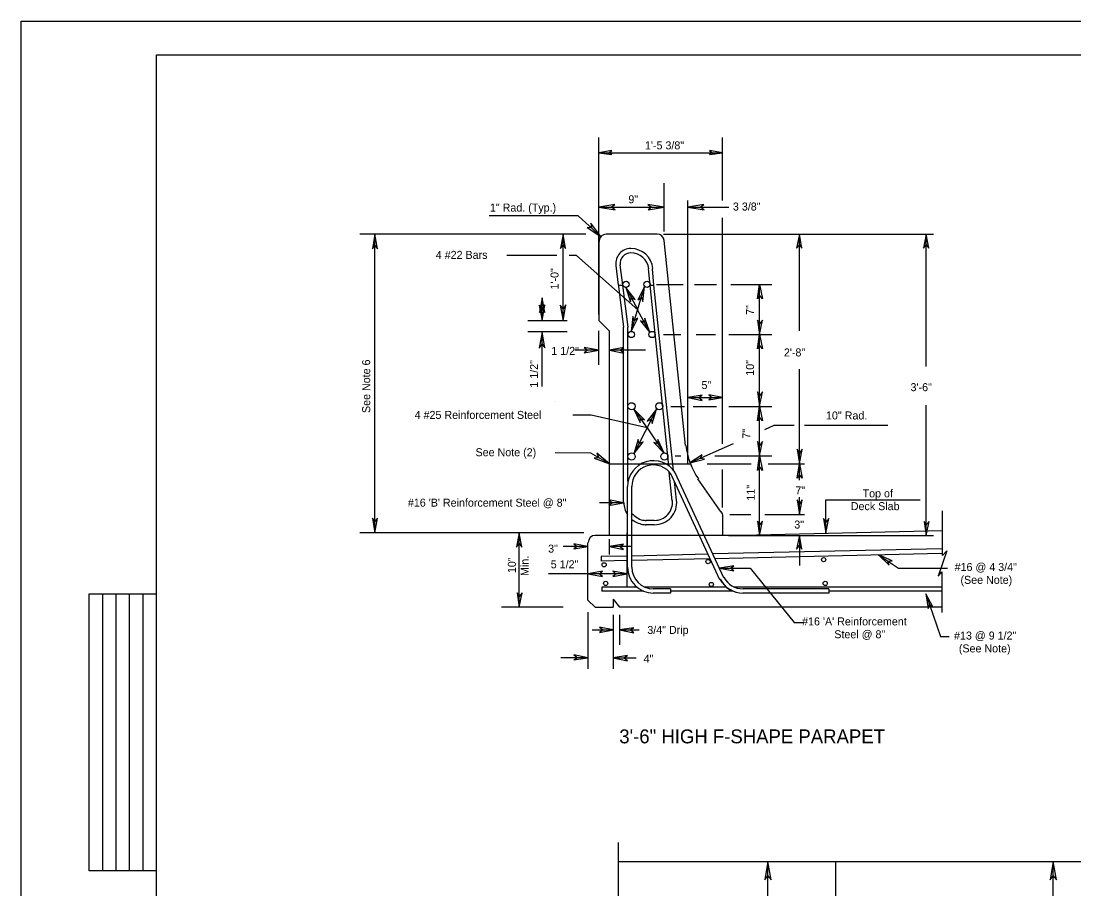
# Model space of a CAD drawing. Extents: x 499999.87 to 500002.82, y 499999.96 to 500001.79.
# Drawn here: x 499999.866 to 500001.162, y 500000.725 to 500001.792 of the extents above; entities that cross this region are included whole.
import ezdxf

# ---------------------------------------------------------------- set-up
doc = ezdxf.new("R2010")
doc.units = 0
for name, color, linetype in [('1', 7, 'Continuous'), ('2', 7, 'Continuous'), ('41', 7, 'Continuous'), ('5', 7, 'Continuous')]:
    doc.layers.add(name, color=color, linetype=linetype)

msp = doc.modelspace()

# ---------------------------------------------------------------- linework, layer by layer
at = {"layer": '1'}
for p, q in [((499999.8665, 500001.7917), (500002.8248, 500001.7917)), ((500000.0331, 500000), (500000.0331, 500001.75)), ((500000.0331, 500001.75), (500002.7831, 500001.75)), ((499999.9501, 500000.747), (499999.9501, 500001.0873)), ((499999.9501, 500001.0873), (500000.0331, 500001.0873)), ((499999.9669, 500000.747), (499999.9669, 500001.0873)), ((499999.9833, 500000.747), (499999.9833, 500001.0873)), ((500000, 500000.747), (500000, 500001.0873)), ((500000.0167, 500000.747), (500000.0167, 500001.0873)), ((500000.0331, 500000.747), (499999.9501, 500000.747))]:
    msp.add_line(p, q, dxfattribs=at)
for points in [[(500000.5771, 500001.6296), (500000.5932, 500001.6276), (500000.5899, 500001.6296), (500000.5932, 500001.6325)], [(500000.7293, 500001.6296), (500000.7133, 500001.6325), (500000.7165, 500001.6296), (500000.7133, 500001.6276)], [(500000.5771, 500001.563), (500000.5971, 500001.5594), (500000.5922, 500001.563), (500000.5968, 500001.5663)], [(500000.6575, 500001.563), (500000.6375, 500001.5663), (500000.6424, 500001.563), (500000.6378, 500001.5594)], [(500000.6867, 500001.563), (500000.7067, 500001.5594), (500000.7018, 500001.563), (500000.7064, 500001.5663)], [(500000.5797, 500001.5269), (500000.5673, 500001.543), (500000.5682, 500001.5374), (500000.5627, 500001.5377)], [(500000.3018, 500001.5295), (500000.2986, 500001.5115), (500000.3018, 500001.5157), (500000.3051, 500001.5115)], [(500000.5331, 500001.5295), (500000.5299, 500001.5121), (500000.5331, 500001.5164), (500000.5361, 500001.5121)], [(500000.8238, 500001.5295), (500000.8205, 500001.5125), (500000.8238, 500001.5164), (500000.8268, 500001.5125)], [(500000.98, 500001.5295), (500000.9767, 500001.5125), (500000.98, 500001.5164), (500000.9829, 500001.5125)], [(500000.7749, 500001.4678), (500000.7785, 500001.4501), (500000.7749, 500001.4547), (500000.7723, 500001.4501)], [(500000.6102, 500001.4639), (500000.6161, 500001.4465), (500000.6168, 500001.4518), (500000.6217, 500001.4495)], [(500000.6102, 500001.4639), (500000.6161, 500001.4465), (500000.6168, 500001.4518), (500000.6217, 500001.4495)], [(500000.6335, 500001.4652), (500000.6253, 500001.4488), (500000.6296, 500001.4521), (500000.6312, 500001.4469)], [(500000.5075, 500001.4229), (500000.5108, 500001.4429), (500000.5075, 500001.4377), (500000.5039, 500001.4423)], [(500000.5075, 500001.4514), (500000.5043, 500001.4334), (500000.5075, 500001.4377), (500000.5108, 500001.4334)], [(500000.5331, 500001.4229), (500000.5364, 500001.4429), (500000.5331, 500001.4377), (500000.5295, 500001.4423)], [(500000.6168, 500001.4101), (500000.625, 500001.4265), (500000.6207, 500001.4232), (500000.6191, 500001.4285)], [(500000.6398, 500001.4088), (500000.6339, 500001.4262), (500000.6332, 500001.4209), (500000.6283, 500001.4232)], [(500000.7749, 500001.4062), (500000.7785, 500001.4239), (500000.7749, 500001.4193), (500000.7723, 500001.4239)], [(500000.5075, 500001.4094), (500000.5039, 500001.3894), (500000.5075, 500001.3944), (500000.5108, 500001.3898)], [(500000.7749, 500001.4062), (500000.7785, 500001.3885), (500000.7749, 500001.393), (500000.7723, 500001.3885)], [(500000.5771, 500001.3871), (500000.5591, 500001.3904), (500000.5633, 500001.3871), (500000.5591, 500001.3839)], [(500000.5902, 500001.3871), (500000.6079, 500001.3835), (500000.6033, 500001.3871), (500000.6079, 500001.3901)], [(500000.6867, 500001.3287), (500000.7044, 500001.3251), (500000.6998, 500001.3287), (500000.7044, 500001.3317)], [(500000.7293, 500001.3287), (500000.7123, 500001.332), (500000.7165, 500001.3287), (500000.7123, 500001.3258)], [(500000.7749, 500001.3179), (500000.7785, 500001.3356), (500000.7749, 500001.331), (500000.7723, 500001.3356)], [(500000.6204, 500001.3146), (500000.628, 500001.2979), (500000.6283, 500001.3031), (500000.6332, 500001.3015)], [(500000.648, 500001.3146), (500000.6368, 500001.2999), (500000.6417, 500001.3022), (500000.6427, 500001.2969)], [(500000.7749, 500001.3179), (500000.7785, 500001.3002), (500000.7749, 500001.3048), (500000.7723, 500001.3002)], [(500000.6204, 500001.2595), (500000.6316, 500001.2743), (500000.6266, 500001.272), (500000.6257, 500001.2772)], [(500000.6575, 500001.2605), (500000.6499, 500001.2772), (500000.6496, 500001.272), (500000.6447, 500001.2736)], [(500000.7749, 500001.2569), (500000.7785, 500001.2746), (500000.7749, 500001.27), (500000.7723, 500001.2746)], [(500000.5902, 500001.2474), (500000.5748, 500001.2605), (500000.5771, 500001.2546), (500000.5715, 500001.2543)], [(500000.689, 500001.2484), (500000.707, 500001.253), (500000.7018, 500001.2539), (500000.7041, 500001.2585)], [(500000.8238, 500001.2474), (500000.8274, 500001.2651), (500000.8238, 500001.2605), (500000.8212, 500001.2651)], [(500000.7749, 500001.2569), (500000.7785, 500001.2392), (500000.7749, 500001.2438), (500000.7723, 500001.2392)], [(500000.8238, 500001.2474), (500000.8274, 500001.2297), (500000.8238, 500001.2343), (500000.8212, 500001.2297)], [(500000.6076, 500001.1995), (500000.5896, 500001.2028), (500000.5938, 500001.1995), (500000.5896, 500001.1962)], [(500000.8238, 500001.185), (500000.8274, 500001.2028), (500000.8238, 500001.1982), (500000.8212, 500001.2028)], [(500000.3018, 500001.1624), (500000.3051, 500001.1804), (500000.3018, 500001.1762), (500000.2986, 500001.1804)], [(500000.7749, 500001.1591), (500000.7785, 500001.1768), (500000.7749, 500001.1722), (500000.7723, 500001.1768)], [(500000.8563, 500001.1624), (500000.8599, 500001.1801), (500000.8563, 500001.1755), (500000.8537, 500001.1801)], [(500000.98, 500001.1591), (500000.9836, 500001.1765), (500000.98, 500001.1722), (500000.9774, 500001.1765)], [(500000.4793, 500001.1624), (500000.476, 500001.145), (500000.4793, 500001.1493), (500000.4823, 500001.145)], [(500000.8238, 500001.1594), (500000.8205, 500001.1424), (500000.8238, 500001.147), (500000.8268, 500001.1424)], [(500000.5636, 500001.1457), (500000.5466, 500001.149), (500000.5505, 500001.1457), (500000.5466, 500001.1427)], [(500000.5902, 500001.1457), (500000.6073, 500001.1421), (500000.6027, 500001.1457), (500000.6073, 500001.1486)], [(500000.9213, 500001.1355), (500000.9344, 500001.1227), (500000.9327, 500001.1276), (500000.938, 500001.128)], [(500000.7254, 500001.1188), (500000.7434, 500001.1155), (500000.7392, 500001.1188), (500000.7434, 500001.122)], [(500000.5636, 500001.1119), (500000.5817, 500001.1086), (500000.5774, 500001.1119), (500000.5817, 500001.1152)], [(500000.6122, 500001.1119), (500000.5942, 500001.1152), (500000.5984, 500001.1119), (500000.5942, 500001.1086)], [(500000.4793, 500001.0709), (500000.4829, 500001.0886), (500000.4793, 500001.084), (500000.4767, 500001.0886)], [(500000.9793, 500001.0876), (500000.9823, 500001.0692), (500000.9839, 500001.0745), (500000.9882, 500001.0715)], [(500000.5948, 500001.043), (500000.5778, 500001.0463), (500000.5823, 500001.043), (500000.5778, 500001.04)], [(500000.6024, 500001.043), (500000.6201, 500001.0394), (500000.6155, 500001.043), (500000.6201, 500001.0456)], [(500000.5636, 500001.0089), (500000.5466, 500001.0125), (500000.5512, 500001.0089), (500000.5466, 500001.0062)], [(500000.5948, 500001.0089), (500000.6125, 500001.0052), (500000.6079, 500001.0089), (500000.6125, 500001.0115)], [(500000.7851, 500000.7582), (500000.7812, 500000.7356), (500000.7851, 500000.7408), (500000.789, 500000.7356)], [(500001.1362, 500000.7582), (500001.1322, 500000.7356), (500001.1362, 500000.7408), (500001.1401, 500000.7356)]]:
    msp.add_lwpolyline(points, close=True, dxfattribs=at)
at = {"layer": '2'}
for p, q in [((500000.5771, 500001.5207), (500000.5771, 500001.4236)), ((500000.6486, 500001.5295), (500000.586, 500001.5295)), ((500000.6837, 500001.27), (500000.6575, 500001.5217)), ((500000.6161, 500001.5118), (500000.6161, 500001.5118)), ((500000.6161, 500001.5066), (500000.6161, 500001.5066)), ((500000.603, 500001.4918), (500000.6063, 500001.4669)), ((500000.5981, 500001.4911), (500000.601, 500001.4669)), ((500000.6404, 500001.4669), (500000.6381, 500001.4869)), ((500000.645, 500001.4669), (500000.643, 500001.4872)), ((500000.601, 500001.4688), (500000.6076, 500001.4154)), ((500000.601, 500001.4669), (500000.6063, 500001.4669)), ((500000.6063, 500001.4669), (500000.6129, 500001.4154)), ((500000.6631, 500001.2448), (500000.6401, 500001.4669)), ((500000.6404, 500001.4669), (500000.645, 500001.4669)), ((500000.669, 500001.2392), (500000.645, 500001.4669)), ((500000.5771, 500001.4236), (500000.5902, 500001.4104)), ((500000.6076, 500001.1995), (500000.6076, 500001.4154)), ((500000.6129, 500001.2257), (500000.6129, 500001.4154)), ((500000.5902, 500001.1591), (500000.5902, 500001.4104)), ((500000.6673, 500001.2018), (500000.6637, 500001.2369)), ((500000.6663, 500001.2336), (500000.7257, 500001.105)), ((500000.6706, 500001.2365), (500000.7306, 500001.1076)), ((500000.6726, 500001.2024), (500000.6703, 500001.2254)), ((500000.7277, 500001.188), (500000.6991, 500001.2287)), ((500000.6122, 500001.2192), (500000.6122, 500001.1201)), ((500000.6175, 500001.2192), (500000.6175, 500001.1201)), ((500000.7293, 500001.1827), (500000.7293, 500001.1591)), ((500000.9997, 500001.1808), (500000.9997, 500001.1893)), ((500000.9997, 500001.1345), (500000.9997, 500001.1893)), ((500000.9997, 500001.1654), (500000.9997, 500001.1893)), ((500000.6453, 500001.1775), (500000.6348, 500001.1775)), ((500000.6453, 500001.1722), (500000.6348, 500001.1722)), ((500000.7536, 500001.1591), (500000.5725, 500001.1591)), ((500000.9997, 500001.1647), (500000.7536, 500001.1591)), ((500000.5636, 500001.0797), (500000.5636, 500001.1503)), ((500000.999, 500001.1427), (500000.7172, 500001.1365)), ((500000.6122, 500001.1339), (500000.5801, 500001.1332)), ((500000.5801, 500001.1332), (500000.5801, 500001.1276)), ((500000.7113, 500001.1362), (500000.6175, 500001.1339)), ((500000.7139, 500001.1306), (500000.6175, 500001.1283)), ((500000.999, 500001.1371), (500000.7198, 500001.1306)), ((500001.0052, 500001.1401), (500000.9944, 500001.1093)), ((500000.9997, 500001.1345), (500001.0052, 500001.1401)), ((500000.6122, 500001.1283), (500000.5801, 500001.1276)), ((500000.9944, 500001.1093), (500000.999, 500001.1145)), ((500000.999, 500001.1145), (500000.999, 500001.0643)), ((500000.581, 500001.0958), (500000.581, 500001.0906)), ((500000.6234, 500001.0958), (500000.581, 500001.0958)), ((500000.6322, 500001.0906), (500000.581, 500001.0906)), ((500000.7336, 500001.0958), (500000.6332, 500001.0958)), ((500000.6654, 500001.0935), (500000.644, 500001.0935)), ((500000.6654, 500001.0935), (500000.6654, 500001.0883)), ((500000.7421, 500001.0906), (500000.6654, 500001.0906)), ((500000.999, 500001.0958), (500000.7434, 500001.0958)), ((500000.8599, 500001.0935), (500000.7543, 500001.0935)), ((500000.8599, 500001.0935), (500000.8599, 500001.0883)), ((500000.999, 500001.0906), (500000.8599, 500001.0906)), ((500000.5636, 500001.0797), (500000.5725, 500001.0709)), ((500000.5948, 500001.0807), (500000.5948, 500001.0709)), ((500000.5948, 500001.0807), (500000.6024, 500001.0709)), ((500000.6654, 500001.0883), (500000.644, 500001.0883)), ((500000.8599, 500001.0883), (500000.7543, 500001.0883)), ((500000.5725, 500001.0709), (500000.5948, 500001.0709)), ((500000.999, 500001.0709), (500000.6024, 500001.0709)), ((500000.601, 500000.7815), (500000.601, 500000.5997)), ((500000.601, 500000.7582), (500001.2014, 500000.7582)), ((500000.8684, 500000.7582), (500000.8684, 500000.5007))]:
    msp.add_line(p, q, dxfattribs=at)
for centre, radius in [((500000.6106, 500001.468), 0.00385), ((500000.6365, 500001.468), 0.00385), ((500000.6171, 500001.4063), 0.00385), ((500000.6427, 500001.4063), 0.00385), ((500000.6174, 500001.318), 0.00441), ((500000.6516, 500001.318), 0.00441), ((500000.6174, 500001.2563), 0.00441), ((500000.6578, 500001.2563), 0.00441), ((500000.7116, 500001.1271), 0.00262), ((500000.8537, 500001.1294), 0.00262), ((500000.5837, 500001.1231), 0.00262), ((500000.5856, 500001.1002), 0.00262), ((500000.8556, 500001.1002), 0.00262), ((500000.7155, 500001.0989), 0.00262)]:
    msp.add_circle(centre, radius, dxfattribs=at)
for centre, radius, start, end in [((500000.5863, 500001.5208), 0.00886, 90, 180), ((500000.6489, 500001.5208), 0.00886, 6.3402, 90), ((500000.6164, 500001.4936), 0.0184, 90, 187.0721), ((500000.6164, 500001.4936), 0.0131, 90, 187.0721), ((500000.6166, 500001.4846), 0.0273, 5.9061, 90), ((500000.6166, 500001.4846), 0.022, 5.9061, 90), ((500000.7721, 500001.2792), 0.0883, 185.9806, 214.7653), ((500000.6443, 500001.2193), 0.0318, 33.2401, 180), ((500000.6443, 500001.2193), 0.0266, 33.2401, 180), ((500000.6352, 500001.1997), 0.0273, 180, 213.7231), ((500000.6457, 500001.1997), 0.0273, 270, 6.2034), ((500000.6457, 500001.1997), 0.022, 270, 6.2034), ((500000.6418, 500001.2098), 0.0337, 224.5533, 251.1399), ((500000.7208, 500001.1829), 0.00883, 0, 36.8699), ((500000.642, 500001.2145), 0.0432, 235.896, 255.0987), ((500000.6352, 500001.1997), 0.022, 258.6718, 270), ((500000.6352, 500001.1997), 0.0273, 260.8712, 270), ((500000.5728, 500001.1504), 0.00883, 90, 180), ((500000.6443, 500001.1202), 0.0318, 180, 270), ((500000.6443, 500001.1202), 0.0266, 180, 270), ((500000.7545, 500001.1205), 0.0322, 207.8973, 270), ((500000.7545, 500001.1202), 0.0318, 207.8973, 270), ((500000.7545, 500001.1202), 0.0266, 207.8973, 270)]:
    msp.add_arc(centre, radius, start, end, dxfattribs=at)
at = {"layer": '41'}
msp.add_lwpolyline([(499999.8665, 500001.7917), (500002.8248, 500001.7917), (500002.8248, 499999.9583), (499999.8665, 499999.9583)], close=True, dxfattribs=at)
at = {"layer": '5'}
for p, q in [((500000.5771, 500001.4308), (500000.5771, 500001.6483)), ((500000.7293, 500001.5709), (500000.7293, 500001.6483)), ((500000.5771, 500001.6296), (500000.7293, 500001.6296)), ((500000.6575, 500001.5331), (500000.6575, 500001.5922)), ((500000.6867, 500001.2474), (500000.6867, 500001.5709)), ((500000.5771, 500001.563), (500000.6575, 500001.563)), ((500000.6867, 500001.563), (500000.7369, 500001.563)), ((500000.5518, 500001.5522), (500000.4423, 500001.5522)), ((500000.5797, 500001.5269), (500000.5518, 500001.5522)), ((500000.7293, 500001.2717), (500000.7293, 500001.5499)), ((500000.561, 500001.5295), (500000.2831, 500001.5295)), ((500000.3018, 500001.1624), (500000.3018, 500001.5295)), ((500000.5331, 500001.4229), (500000.5331, 500001.5295)), ((500000.6568, 500001.5295), (500000.9888, 500001.5295)), ((500000.8238, 500001.4108), (500000.8238, 500001.5295)), ((500000.98, 500001.3671), (500000.98, 500001.5295)), ((500000.5256, 500001.5036), (500000.4642, 500001.5036)), ((500000.5495, 500001.5036), (500000.5407, 500001.5036)), ((500000.625, 500001.4367), (500000.5495, 500001.5036)), ((500000.7749, 500001.4062), (500000.7749, 500001.4678)), ((500000.6102, 500001.4639), (500000.625, 500001.4367)), ((500000.6168, 500001.4101), (500000.6335, 500001.4652)), ((500000.5075, 500001.4229), (500000.5075, 500001.4514)), ((500000.6247, 500001.4364), (500000.6398, 500001.4088)), ((500000.5381, 500001.4229), (500000.4898, 500001.4229)), ((500000.5381, 500001.4094), (500000.4898, 500001.4094)), ((500000.5075, 500001.3422), (500000.5075, 500001.4094)), ((500000.5771, 500001.3691), (500000.5771, 500001.4108)), ((500000.7749, 500001.3179), (500000.7749, 500001.4062)), ((500000.5771, 500001.3871), (500000.5476, 500001.3871)), ((500000.6345, 500001.3871), (500000.5902, 500001.3871)), ((500000.8238, 500001.2474), (500000.8238, 500001.3635)), ((500000.5233, 500001.3245), (500000.5233, 500001.3245)), ((500000.6867, 500001.3287), (500000.7293, 500001.3287)), ((500000.648, 500001.3146), (500000.6204, 500001.2595)), ((500000.6204, 500001.3146), (500000.6365, 500001.2913)), ((500000.7749, 500001.2569), (500000.7749, 500001.3179)), ((500000.98, 500001.1591), (500000.98, 500001.3192)), ((500000.5679, 500001.3071), (500000.5452, 500001.3071)), ((500000.6365, 500001.2917), (500000.5679, 500001.3071)), ((500000.6365, 500001.2917), (500000.6575, 500001.2605)), ((500000.7812, 500001.2894), (500000.7927, 500001.2946)), ((500000.7927, 500001.2946), (500000.8176, 500001.2946)), ((500000.8301, 500001.2946), (500000.9327, 500001.2946)), ((500000.689, 500001.2484), (500000.7428, 500001.2723)), ((500000.5673, 500001.2605), (500000.5236, 500001.2608)), ((500000.5902, 500001.2474), (500000.5673, 500001.2605)), ((500000.7749, 500001.1591), (500000.7749, 500001.2569)), ((500000.8238, 500001.227), (500000.8238, 500001.2474)), ((500000.7293, 500001.1936), (500000.7293, 500001.2402)), ((500000.8238, 500001.185), (500000.8238, 500001.2064)), ((500000.6076, 500001.1995), (500000.5778, 500001.1995)), ((500000.8563, 500001.1624), (500000.8563, 500001.2028)), ((500000.8563, 500001.2028), (500000.9724, 500001.2028)), ((500000.7385, 500001.185), (500000.7641, 500001.185)), ((500000.7812, 500001.185), (500000.8301, 500001.185)), ((500000.5587, 500001.1624), (500000.2831, 500001.1624)), ((500000.4793, 500001.0709), (500000.4793, 500001.1624)), ((500000.5902, 500001.1358), (500000.5902, 500001.1545)), ((500000.6122, 500001.0951), (500000.6122, 500001.1624)), ((500000.7365, 500001.1591), (500000.9888, 500001.1591)), ((500000.751, 500001.1591), (500000.9888, 500001.1591)), ((500000.8022, 500001.1591), (500000.8301, 500001.1591)), ((500000.8238, 500001.1594), (500000.8238, 500001.1224)), ((500000.5636, 500001.1457), (500000.5331, 500001.1457)), ((500000.5636, 500001.1358), (500000.5636, 500001.1467)), ((500000.6171, 500001.1457), (500000.5902, 500001.1457)), ((500000.9213, 500001.1355), (500000.9459, 500001.1188)), ((500000.7254, 500001.1188), (500000.7635, 500001.1188)), ((500000.7635, 500001.1188), (500000.8176, 500001.0522)), ((500000.9459, 500001.1188), (500001.0062, 500001.1188)), ((500000.6122, 500001.1119), (500000.5151, 500001.1119)), ((500000.9793, 500001.0876), (500000.9974, 500001.0351)), ((500000.5331, 500001.0709), (500000.4573, 500001.0709)), ((500000.5636, 500001.065), (500000.5636, 500000.9951)), ((500000.5948, 500001.0614), (500000.5948, 500000.9951)), ((500000.6024, 500001.0614), (500000.6024, 500001.0246)), ((500000.8176, 500001.0522), (500000.8294, 500001.0522)), ((500000.5689, 500001.043), (500000.5948, 500001.043)), ((500000.6024, 500001.043), (500000.6266, 500001.043)), ((500000.9974, 500001.0351), (500001.0079, 500001.0351)), ((500000.5636, 500001.0089), (500000.5305, 500001.0089)), ((500000.5948, 500001.0089), (500000.623, 500001.0089)), ((500000.7851, 500000.5007), (500000.7851, 500000.7582)), ((500001.1348, 500000.3881), (500001.1362, 500000.7582))]:
    msp.add_line(p, q, dxfattribs=at)
for points in [[(500000.648, 500001.4678), (500000.6808, 500001.4678)], [(500000.6949, 500001.4678), (500000.7218, 500001.4678)], [(500000.7395, 500001.4678), (500000.79, 500001.4678)], [(500000.6568, 500001.4062), (500000.6781, 500001.4062)], [(500000.6969, 500001.4062), (500000.7208, 500001.4062)], [(500000.7369, 500001.4062), (500000.79, 500001.4062)], [(500000.6657, 500001.3179), (500000.6824, 500001.3179)], [(500000.6932, 500001.3179), (500000.7218, 500001.3179)], [(500000.7369, 500001.3179), (500000.79, 500001.3179)], [(500000.5902, 500001.2474), (500000.6893, 500001.2474)], [(500000.6709, 500001.2569), (500000.6781, 500001.2569)], [(500000.7106, 500001.2474), (500000.7644, 500001.2474)], [(500000.7198, 500001.2569), (500000.79, 500001.2569)], [(500000.7854, 500001.2474), (500000.8301, 500001.2474)]]:
    msp.add_lwpolyline(points, dxfattribs=at)

# ---------------------------------------------------------------- texts
at = {"layer": '1'}
msp.add_text('3\'-6" HIGH F-SHAPE PARAPET', height=0.017061, dxfattribs=at).set_placement((500000.6023, 500000.9036))
at = {"layer": '5'}
for s, height, p in [('1\'-5 3/8"', 0.00984, (500000.6339, 500001.6339)), ('9"', 0.00984, (500000.6135, 500001.5676)), ('3 3/8"', 0.00984, (500000.7421, 500001.5587)), ('1" Rad. (Typ.)', 0.009843, (500000.4432, 500001.5574)), ('4 #22 Bars', 0.00984, (500000.3766, 500001.4993)), ('1 1/2"', 0.00984, (500000.5187, 500001.3812)), ('2\'-8"', 0.00984, (500000.8048, 500001.3793)), ('5"', 0.00984, (500000.7034, 500001.3392)), ('3\'-6"', 0.00984, (500000.9606, 500001.3366)), ('4 #25 Reinforcement Steel', 0.009843, (500000.3506, 500001.3025)), ('10" Rad.', 0.00984, (500000.8566, 500001.3018)), ('See Note (2)', 0.009843, (500000.4255, 500001.2566)), ('7"', 0.00984, (500000.8189, 500001.2096)), ('Top of', 0.00984, (500000.9016, 500001.206)), ('#16 \'B\' Reinforcement Steel @ 8"', 0.009843, (500000.3423, 500001.1946)), ('Deck Slab ', 0.00984, (500000.8871, 500001.1903)), ('3"', 0.00984, (500000.8176, 500001.1677)), ('3"', 0.00984, (500000.5148, 500001.1381)), ('5 1/2"', 0.00984, (500000.518, 500001.1188)), ('#16 @ 4 3/4"', 0.009843, (500001.0148, 500001.1155)), ('(See Note)', 0.00984, (500001.022, 500001.0997)), ("#16 'A' Reinforcement ", 0.009843, (500000.8272, 500001.0486)), ('3/4" Drip', 0.00984, (500000.6368, 500001.0381)), ('Steel @ 8"', 0.00984, (500000.8668, 500001.0328)), ('#13 @ 9 1/2"', 0.009843, (500001.0141, 500001.0312)), ('(See Note)', 0.00984, (500001.02, 500001.0154)), ('4"', 0.00984, (500000.6322, 500001.0026))]:
    msp.add_text(s, height=height, dxfattribs=at).set_placement(p)
for s, p in [('1\'-0"', (500000.5276, 500001.4616)), ('7"', (500000.768, 500001.4304)), ('See Note 6', (500000.2959, 500001.3097)), ('1 1/2"', (500000.5023, 500001.3409)), ('10"', (500000.768, 500001.3556)), ('7"', (500000.7635, 500001.2782)), ('11"', (500000.769, 500001.2021)), ('10"', (500000.4751, 500001.1129)), ('Min.', (500000.4908, 500001.1093))]:
    msp.add_text(s, height=0.00984, rotation=90, dxfattribs=at).set_placement(p)

doc.saveas('drawing.dxf')
